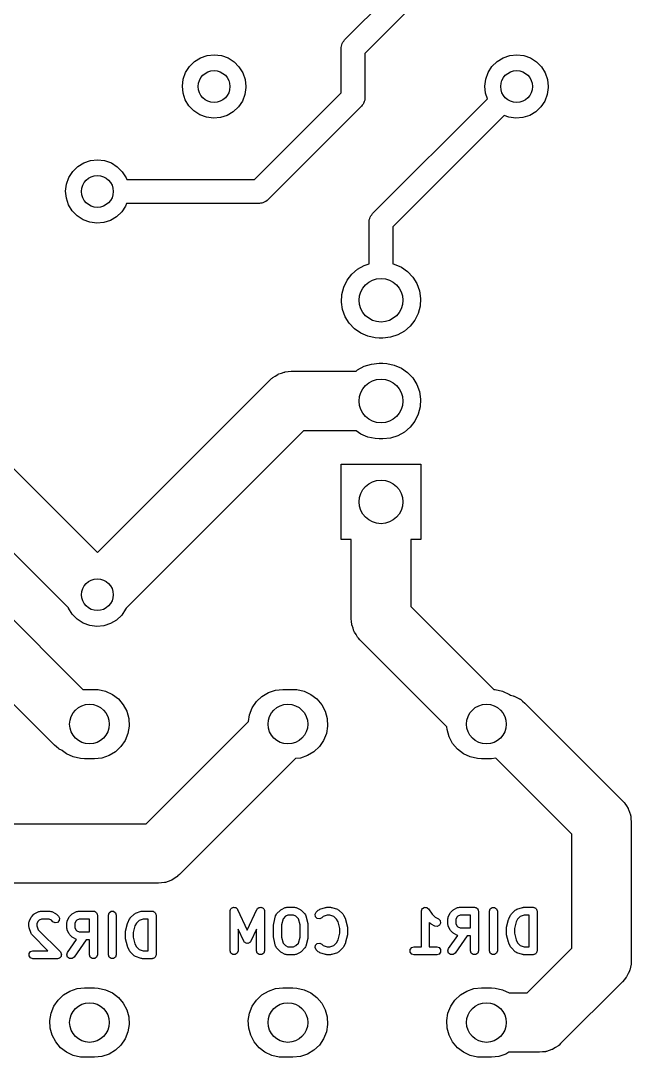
# Model space of a CAD drawing. Extents: x 21 to 79.3, y -79.1 to -20.3.
# Drawn here: x 63.97 to 79.35, y -79.14 to -53.02 of the extents above; entities that cross this region are included whole.
import ezdxf

# ---------------------------------------------------------------- set-up
doc = ezdxf.new("R2010")
doc.units = 0
doc.layers.add('BLACK', color=7, linetype='CONTINUOUS')

msp = doc.modelspace()

# ---------------------------------------------------------------- linework, layer by layer
at = {"layer": 'BLACK', "linetype": 'CONTINUOUS'}
for p, q in [((72.1279, -53.5029), (75.7254, -49.9053)), ((76.151, -50.3283), (72.64, -53.8393)), ((72.0864, -53.5547), (72.109, -53.5303)), ((72.109, -53.5303), (72.1279, -53.5029)), ((72.04, -53.715), (72.041, -53.7049)), ((72.04, -54.8357), (72.04, -53.715)), ((72.0404, -53.7003), (72.0422, -53.6926)), ((72.041, -53.7049), (72.0404, -53.7003)), ((72.0422, -53.6926), (72.0457, -53.6567)), ((72.0457, -53.6567), (72.058, -53.6258)), ((72.058, -53.6258), (72.0657, -53.5935)), ((72.0657, -53.5935), (72.0782, -53.5752)), ((72.0782, -53.5752), (72.0864, -53.5547)), ((68.22, -54.1694), (68.3475, -54.0446)), ((68.3475, -54.0446), (68.4994, -53.9511)), ((68.4994, -53.9511), (68.6682, -53.8937)), ((68.6682, -53.8937), (68.8456, -53.875)), ((68.8456, -53.875), (69.0227, -53.8961)), ((69.0227, -53.8961), (69.1907, -53.956)), ((69.1907, -53.956), (69.3413, -54.0515)), ((69.3413, -54.0515), (69.467, -54.1781)), ((72.64, -53.8393), (72.64, -54.96)), ((75.84, -54.1694), (75.9675, -54.0446)), ((75.9675, -54.0446), (76.1194, -53.9511)), ((76.1194, -53.9511), (76.2882, -53.8937)), ((76.2882, -53.8937), (76.4656, -53.875)), ((76.4656, -53.875), (76.6427, -53.8961)), ((76.6427, -53.8961), (76.8107, -53.956)), ((76.8107, -53.956), (76.9613, -54.0515)), ((76.9613, -54.0515), (77.087, -54.1781)), ((68.0624, -54.4869), (68.1234, -54.3193)), ((68.1234, -54.3193), (68.22, -54.1694)), ((69.467, -54.1781), (69.5615, -54.3293)), ((75.6824, -54.4869), (75.7434, -54.3193)), ((75.7434, -54.3193), (75.84, -54.1694)), ((77.087, -54.1781), (77.1815, -54.3293)), ((68.0401, -54.6638), (68.0624, -54.4869)), ((69.5615, -54.3293), (69.6201, -54.4978)), ((69.6201, -54.4978), (69.64, -54.675)), ((75.6601, -54.6638), (75.6824, -54.4869)), ((77.1815, -54.3293), (77.2401, -54.4978)), ((77.2401, -54.4978), (77.26, -54.675)), ((68.0575, -54.8413), (68.0401, -54.6638)), ((68.1138, -55.0106), (68.0575, -54.8413)), ((69.6397, -54.6973), (69.6149, -54.874)), ((69.64, -54.675), (69.6397, -54.6973)), ((69.8557, -57.02), (72.04, -54.8357)), ((75.6775, -54.8413), (75.6601, -54.6638)), ((75.7254, -54.9853), (75.6775, -54.8413)), ((77.2597, -54.6973), (77.2349, -54.874)), ((77.26, -54.675), (77.2597, -54.6973)), ((68.2062, -55.1631), (68.1138, -55.0106)), ((69.5515, -55.0407), (69.4528, -55.1892)), ((69.6149, -54.874), (69.5515, -55.0407)), ((72.6018, -55.0998), (72.5936, -55.1203)), ((72.6143, -55.0815), (72.6018, -55.0998)), ((72.622, -55.0492), (72.6143, -55.0815)), ((72.6343, -55.0183), (72.622, -55.0492)), ((72.6378, -54.9824), (72.6343, -55.0183)), ((72.6396, -54.9747), (72.6378, -54.9824)), ((72.64, -54.96), (72.639, -54.9701)), ((72.639, -54.9701), (72.6396, -54.9747)), ((72.8329, -57.8779), (75.7254, -54.9853)), ((77.1715, -55.0407), (77.0728, -55.1892)), ((77.2349, -54.874), (77.1715, -55.0407)), ((68.3301, -55.2914), (68.2062, -55.1631)), ((68.4793, -55.3891), (68.3301, -55.2914)), ((69.3237, -55.3122), (69.1705, -55.4035)), ((69.4528, -55.1892), (69.3237, -55.3122)), ((72.5521, -55.1721), (70.1921, -57.5321)), ((72.571, -55.1447), (72.5521, -55.1721)), ((72.5936, -55.1203), (72.571, -55.1447)), ((76.9437, -55.3122), (76.7905, -55.4035)), ((77.0728, -55.1892), (76.9437, -55.3122)), ((68.6465, -55.4512), (68.4793, -55.3891)), ((68.8232, -55.4748), (68.6465, -55.4512)), ((69.0009, -55.4587), (68.8232, -55.4748)), ((69.1705, -55.4035), (69.0009, -55.4587)), ((76.151, -55.4083), (73.345, -58.2143)), ((76.2665, -55.4512), (76.151, -55.4083)), ((76.4432, -55.4748), (76.2665, -55.4512)), ((76.6209, -55.4587), (76.4432, -55.4748)), ((76.7905, -55.4035), (76.6209, -55.4587)), ((65.4075, -56.6896), (65.5594, -56.5961)), ((65.5594, -56.5961), (65.7282, -56.5387)), ((65.7282, -56.5387), (65.9056, -56.52)), ((65.9056, -56.52), (66.0827, -56.5411)), ((66.0827, -56.5411), (66.2507, -56.601)), ((66.2507, -56.601), (66.4013, -56.6965)), ((65.1834, -56.9643), (65.28, -56.8144)), ((65.28, -56.8144), (65.4075, -56.6896)), ((66.4013, -56.6965), (66.527, -56.8231)), ((66.527, -56.8231), (66.6215, -56.9743)), ((65.1001, -57.3088), (65.1224, -57.1319)), ((65.1224, -57.1319), (65.1834, -56.9643)), ((66.6215, -56.9743), (66.6374, -57.02)), ((66.6374, -57.02), (69.8557, -57.02)), ((65.1175, -57.4863), (65.1001, -57.3088)), ((65.1738, -57.6556), (65.1175, -57.4863)), ((65.2662, -57.8081), (65.1738, -57.6556)), ((66.6115, -57.6857), (66.5128, -57.8342)), ((66.6365, -57.62), (66.6115, -57.6857)), ((69.98, -57.62), (66.6365, -57.62)), ((70.0127, -57.6139), (69.98, -57.62)), ((70.046, -57.6127), (70.0127, -57.6139)), ((70.0663, -57.6039), (70.046, -57.6127)), ((70.088, -57.5999), (70.0663, -57.6039)), ((70.1163, -57.5824), (70.088, -57.5999)), ((70.1469, -57.5693), (70.1163, -57.5824)), ((70.1747, -57.5464), (70.1469, -57.5693)), ((70.1815, -57.5422), (70.1747, -57.5464)), ((70.1843, -57.5385), (70.1815, -57.5422)), ((70.1921, -57.5321), (70.1843, -57.5385)), ((65.3901, -57.9364), (65.2662, -57.8081)), ((65.5393, -58.0341), (65.3901, -57.9364)), ((66.3837, -57.9572), (66.2305, -58.0485)), ((66.5128, -57.8342), (66.3837, -57.9572)), ((72.763, -58.0008), (72.7707, -57.9685)), ((72.7707, -57.9685), (72.7832, -57.9502)), ((72.7832, -57.9502), (72.7914, -57.9297)), ((72.7914, -57.9297), (72.814, -57.9053)), ((72.814, -57.9053), (72.8329, -57.8779)), ((65.7065, -58.0962), (65.5393, -58.0341)), ((65.8832, -58.1198), (65.7065, -58.0962)), ((66.0609, -58.1037), (65.8832, -58.1198)), ((66.2305, -58.0485), (66.0609, -58.1037)), ((72.745, -58.09), (72.746, -58.0799)), ((72.745, -59.1461), (72.745, -58.09)), ((72.7454, -58.0753), (72.7472, -58.0676)), ((72.746, -58.0799), (72.7454, -58.0753)), ((72.7472, -58.0676), (72.7507, -58.0317)), ((72.7507, -58.0317), (72.763, -58.0008)), ((73.345, -58.2143), (73.345, -59.1447)), ((72.3077, -59.4031), (72.4539, -59.2779)), ((72.4539, -59.2779), (72.6223, -59.1845)), ((72.6223, -59.1845), (72.745, -59.1461)), ((73.345, -59.1447), (73.3805, -59.1521)), ((73.3805, -59.1521), (73.5572, -59.2285)), ((73.5572, -59.2285), (73.7149, -59.339)), ((72.1897, -59.5553), (72.3077, -59.4031)), ((73.7149, -59.339), (73.8472, -59.4788)), ((73.8472, -59.4788), (73.9486, -59.6425)), ((72.0562, -59.9143), (72.1047, -59.728)), ((72.1047, -59.728), (72.1897, -59.5553)), ((73.9486, -59.6425), (74.0151, -59.8231)), ((72.0461, -60.1065), (72.0562, -59.9143)), ((74.0151, -59.8231), (74.0439, -60.0135)), ((74.0439, -60.0135), (74.0338, -60.2057)), ((72.0749, -60.2969), (72.0461, -60.1065)), ((72.1414, -60.4775), (72.0749, -60.2969)), ((74.0338, -60.2057), (73.9853, -60.392)), ((72.2428, -60.6412), (72.1414, -60.4775)), ((73.9003, -60.5647), (73.7823, -60.7169)), ((73.9853, -60.392), (73.9003, -60.5647)), ((72.3751, -60.781), (72.2428, -60.6412)), ((72.5328, -60.8915), (72.3751, -60.781)), ((73.6361, -60.8421), (73.4677, -60.9355)), ((73.7823, -60.7169), (73.6361, -60.8421)), ((72.7095, -60.9679), (72.5328, -60.8915)), ((72.8979, -61.0073), (72.7095, -60.9679)), ((72.9975, -61.0125), (72.8979, -61.0073)), ((73.0925, -61.0125), (72.9975, -61.0125)), ((73.284, -60.993), (73.0925, -61.0125)), ((73.4677, -60.9355), (73.284, -60.993)), ((70.4678, -61.9181), (70.538, -61.8953)), ((70.538, -61.8953), (70.6075, -61.8701)), ((70.6075, -61.8701), (70.6205, -61.8686)), ((70.6205, -61.8686), (70.633, -61.8645)), ((70.633, -61.8645), (70.7066, -61.8586)), ((70.7066, -61.8586), (70.78, -61.85)), ((70.78, -61.85), (72.4164, -61.85)), ((72.4164, -61.85), (72.4539, -61.8179)), ((72.4539, -61.8179), (72.6223, -61.7245)), ((72.6223, -61.7245), (72.806, -61.667)), ((72.806, -61.667), (72.9975, -61.6475)), ((72.9975, -61.6475), (73.0925, -61.6475)), ((73.0925, -61.6475), (73.1921, -61.6527)), ((73.1921, -61.6527), (73.3805, -61.6921)), ((73.3805, -61.6921), (73.5572, -61.7685)), ((73.5572, -61.7685), (73.7149, -61.879)), ((73.7149, -61.879), (73.8472, -62.0188)), ((61.4503, -61.9697), (65.9, -66.4193)), ((65.9, -66.4193), (70.2497, -62.0697)), ((70.2497, -62.0697), (70.2899, -62.0341)), ((70.2899, -62.0341), (70.2989, -62.0246)), ((70.2989, -62.0246), (70.3057, -62.0201)), ((70.3057, -62.0201), (70.3193, -62.0082)), ((70.3193, -62.0082), (70.3824, -61.9699)), ((70.3824, -61.9699), (70.4442, -61.9294)), ((70.4442, -61.9294), (70.4565, -61.9249)), ((70.4565, -61.9249), (70.4678, -61.9181)), ((73.8472, -62.0188), (73.9486, -62.1825)), ((73.9486, -62.1825), (74.0151, -62.3631)), ((74.0151, -62.3631), (74.0439, -62.5535)), ((74.0439, -62.5535), (74.0338, -62.7457)), ((73.9853, -62.932), (73.9003, -63.1047)), ((74.0338, -62.7457), (73.9853, -62.932)), ((73.9003, -63.1047), (73.7823, -63.2569)), ((65.1732, -67.8139), (60.6093, -63.25)), ((71.0907, -63.35), (66.6217, -67.819)), ((72.4165, -63.35), (71.0907, -63.35)), ((72.5328, -63.4315), (72.4165, -63.35)), ((72.7095, -63.5079), (72.5328, -63.4315)), ((73.6361, -63.3821), (73.4677, -63.4755)), ((73.7823, -63.2569), (73.6361, -63.3821)), ((72.8979, -63.5473), (72.7095, -63.5079)), ((72.9975, -63.5525), (72.8979, -63.5473)), ((73.0925, -63.5525), (72.9975, -63.5525)), ((73.284, -63.533), (73.0925, -63.5525)), ((73.4677, -63.4755), (73.284, -63.533)), ((72.045, -66.0925), (72.045, -64.1875)), ((72.045, -64.1875), (74.045, -64.1875)), ((74.045, -64.1875), (74.045, -66.0925)), ((60.645, -64.9793), (65.535, -69.8693)), ((64.8147, -71.2703), (59.5368, -65.9925)), ((72.295, -66.0925), (72.045, -66.0925)), ((72.295, -68.085), (72.295, -66.0925)), ((74.045, -66.0925), (73.795, -66.0925)), ((73.795, -66.0925), (73.795, -67.7743)), ((65.1738, -67.8156), (65.1732, -67.8139)), ((65.2662, -67.9681), (65.1738, -67.8156)), ((66.6115, -67.8457), (66.5128, -67.9942)), ((66.6217, -67.819), (66.6115, -67.8457)), ((73.795, -67.7743), (75.8893, -69.8686)), ((65.3901, -68.0964), (65.2662, -67.9681)), ((65.5393, -68.1941), (65.3901, -68.0964)), ((66.3837, -68.1172), (66.2305, -68.2085)), ((66.5128, -67.9942), (66.3837, -68.1172)), ((72.3036, -68.1584), (72.295, -68.085)), ((72.3095, -68.232), (72.3036, -68.1584)), ((65.7065, -68.2562), (65.5393, -68.1941)), ((65.8832, -68.2798), (65.7065, -68.2562)), ((66.0609, -68.2637), (65.8832, -68.2798)), ((66.2305, -68.2085), (66.0609, -68.2637)), ((72.3136, -68.2445), (72.3095, -68.232)), ((72.3151, -68.2575), (72.3136, -68.2445)), ((72.3403, -68.327), (72.3151, -68.2575)), ((72.3631, -68.3972), (72.3403, -68.327)), ((72.3699, -68.4085), (72.3631, -68.3972)), ((72.3744, -68.4208), (72.3699, -68.4085)), ((72.4149, -68.4826), (72.3744, -68.4208)), ((72.4532, -68.5457), (72.4149, -68.4826)), ((72.4651, -68.5593), (72.4532, -68.5457)), ((72.4696, -68.5661), (72.4651, -68.5593)), ((72.4791, -68.5751), (72.4696, -68.5661)), ((72.5147, -68.6153), (72.4791, -68.5751)), ((74.7075, -70.8082), (72.5147, -68.6153)), ((65.535, -69.8693), (65.575, -69.865)), ((65.575, -69.865), (65.825, -69.865)), ((65.825, -69.865), (65.9225, -69.8705)), ((65.9225, -69.8705), (66.107, -69.9117)), ((66.107, -69.9117), (66.2783, -69.9916)), ((66.2783, -69.9916), (66.4284, -70.1063)), ((70.046, -70.043), (70.208, -69.9457)), ((70.208, -69.9457), (70.3871, -69.8854)), ((70.3871, -69.8854), (70.575, -69.865)), ((70.575, -69.865), (70.825, -69.865)), ((70.825, -69.865), (70.9225, -69.8705)), ((70.9225, -69.8705), (71.107, -69.9117)), ((71.107, -69.9117), (71.2783, -69.9916)), ((71.2783, -69.9916), (71.4284, -70.1063)), ((75.8893, -69.8686), (75.9225, -69.8705)), ((75.9225, -69.8705), (76.107, -69.9117)), ((76.107, -69.9117), (76.2783, -69.9916)), ((76.2783, -69.9916), (76.3076, -70.014)), ((66.4284, -70.1063), (66.5504, -70.2507)), ((66.5504, -70.2507), (66.6386, -70.4179)), ((69.8024, -70.3292), (69.9087, -70.1729)), ((69.9087, -70.1729), (70.046, -70.043)), ((71.4284, -70.1063), (71.5504, -70.2507)), ((71.5504, -70.2507), (71.6386, -70.4179)), ((76.3076, -70.014), (76.3767, -70.0283)), ((76.3767, -70.0283), (76.3887, -70.0339)), ((76.3887, -70.0339), (76.4014, -70.037)), ((76.4014, -70.037), (76.4672, -70.0706)), ((76.4672, -70.0706), (76.5341, -70.1019)), ((76.5341, -70.1019), (76.5444, -70.1101)), ((76.5444, -70.1101), (76.5561, -70.116)), ((76.5561, -70.116), (76.6124, -70.1639)), ((76.6124, -70.1639), (76.6703, -70.2097)), ((76.6703, -70.2097), (79.1303, -72.6697)), ((66.6386, -70.4179), (66.6887, -70.6001)), ((69.704, -70.6754), (69.7322, -70.5047)), ((69.7322, -70.5047), (69.8024, -70.3292)), ((71.6386, -70.4179), (71.6887, -70.6001)), ((66.6887, -70.6001), (66.6986, -70.7888)), ((67.1293, -73.25), (69.704, -70.6754)), ((71.6887, -70.6001), (71.6986, -70.7888)), ((66.6678, -70.9753), (66.5976, -71.1508)), ((66.6986, -70.7888), (66.6678, -70.9753)), ((71.6678, -70.9753), (71.5976, -71.1508)), ((71.6986, -70.7888), (71.6678, -70.9753)), ((74.7113, -70.8799), (74.7075, -70.8082)), ((74.7614, -71.0621), (74.7113, -70.8799)), ((64.8726, -71.3161), (64.8147, -71.2703)), ((66.5976, -71.1508), (66.4913, -71.3071)), ((71.5976, -71.1508), (71.4913, -71.3071)), ((74.8496, -71.2293), (74.7614, -71.0621)), ((74.9716, -71.3736), (74.8496, -71.2293)), ((64.9289, -71.364), (64.8726, -71.3161)), ((64.9406, -71.3699), (64.9289, -71.364)), ((64.9509, -71.3781), (64.9406, -71.3699)), ((65.0178, -71.4094), (64.9509, -71.3781)), ((65.0193, -71.4102), (65.0178, -71.4094)), ((65.1217, -71.4884), (65.0193, -71.4102)), ((65.293, -71.5683), (65.1217, -71.4884)), ((66.192, -71.5343), (66.0129, -71.5946)), ((66.354, -71.437), (66.192, -71.5343)), ((66.4913, -71.3071), (66.354, -71.437)), ((71.192, -71.5343), (71.0129, -71.5946)), ((71.354, -71.437), (71.192, -71.5343)), ((71.4913, -71.3071), (71.354, -71.437)), ((75.1217, -71.4884), (74.9716, -71.3736)), ((75.293, -71.5683), (75.1217, -71.4884)), ((65.4775, -71.6095), (65.293, -71.5683)), ((65.575, -71.615), (65.4775, -71.6095)), ((65.825, -71.615), (65.575, -71.615)), ((66.0129, -71.5946), (65.825, -71.615)), ((70.8931, -71.6076), (67.9703, -74.5303)), ((71.0129, -71.5946), (70.8931, -71.6076)), ((75.4775, -71.6095), (75.293, -71.5683)), ((75.575, -71.615), (75.4775, -71.6095)), ((75.825, -71.615), (75.575, -71.615)), ((75.9417, -71.6023), (75.825, -71.615)), ((77.85, -73.5107), (75.9417, -71.6023)), ((79.1303, -72.6697), (79.1659, -72.7099)), ((79.1659, -72.7099), (79.1754, -72.7189)), ((79.1754, -72.7189), (79.1799, -72.7257)), ((79.1799, -72.7257), (79.1918, -72.7393)), ((79.1918, -72.7393), (79.2301, -72.8024)), ((79.2301, -72.8024), (79.2706, -72.8642)), ((79.2706, -72.8642), (79.2751, -72.8765)), ((79.2751, -72.8765), (79.2819, -72.8878)), ((79.2819, -72.8878), (79.3047, -72.958)), ((79.3047, -72.958), (79.3299, -73.0275)), ((79.3299, -73.0275), (79.3314, -73.0405)), ((79.3314, -73.0405), (79.3355, -73.053)), ((79.3355, -73.053), (79.3414, -73.1266)), ((79.3414, -73.1266), (79.35, -73.2)), ((63.05, -73.25), (67.1293, -73.25)), ((79.35, -73.2), (79.35, -76.7)), ((77.85, -76.3893), (77.85, -73.5107)), ((67.7522, -74.6819), (67.682, -74.7047)), ((67.7635, -74.6751), (67.7522, -74.6819)), ((67.7758, -74.6706), (67.7635, -74.6751)), ((67.8376, -74.6301), (67.7758, -74.6706)), ((67.9007, -74.5918), (67.8376, -74.6301)), ((67.9143, -74.5799), (67.9007, -74.5918)), ((67.9211, -74.5754), (67.9143, -74.5799)), ((67.9301, -74.5659), (67.9211, -74.5754)), ((67.9703, -74.5303), (67.9301, -74.5659)), ((67.44, -74.75), (63.05, -74.75)), ((67.5134, -74.7414), (67.44, -74.75)), ((67.587, -74.7355), (67.5134, -74.7414)), ((67.5995, -74.7314), (67.587, -74.7355)), ((67.6125, -74.7299), (67.5995, -74.7314)), ((67.682, -74.7047), (67.6125, -74.7299)), ((64.3267, -75.5106), (64.4219, -75.4629)), ((64.4219, -75.4629), (64.4447, -75.4595)), ((64.4447, -75.4595), (64.4667, -75.4524)), ((64.4667, -75.4524), (64.7048, -75.4524)), ((64.7048, -75.4524), (64.7267, -75.4595)), ((64.7267, -75.4595), (64.7495, -75.4629)), ((64.7495, -75.4629), (64.8447, -75.5106)), ((65.2791, -75.5106), (65.3743, -75.4629)), ((65.3743, -75.4629), (65.3971, -75.4595)), ((65.3971, -75.4595), (65.419, -75.4524)), ((65.419, -75.4524), (65.8, -75.4524)), ((65.8, -75.4524), (65.8151, -75.4573)), ((65.8151, -75.4573), (65.8309, -75.4573)), ((65.8309, -75.4573), (65.8437, -75.4666)), ((65.8437, -75.4666), (65.8588, -75.4715)), ((65.8588, -75.4715), (65.8681, -75.4843)), ((66.1953, -75.4936), (66.2453, -75.4573)), ((66.2453, -75.4573), (66.3071, -75.4573)), ((66.3071, -75.4573), (66.3571, -75.4936)), ((66.8636, -75.5051), (67.0065, -75.4575)), ((67.0065, -75.4575), (67.0227, -75.4574)), ((67.0227, -75.4574), (67.0381, -75.4524)), ((67.0381, -75.4524), (67.2762, -75.4524)), ((67.2762, -75.4524), (67.2913, -75.4573)), ((67.2913, -75.4573), (67.3071, -75.4573)), ((67.3071, -75.4573), (67.3199, -75.4666)), ((67.3199, -75.4666), (67.335, -75.4715)), ((67.335, -75.4715), (67.3443, -75.4843)), ((69.2429, -75.4524), (69.2459, -75.4431)), ((69.2429, -76.4524), (69.2429, -75.4524)), ((69.2447, -75.4333), (69.2552, -75.4143)), ((69.2459, -75.4431), (69.2447, -75.4333)), ((69.2552, -75.4143), (69.262, -75.3936)), ((69.262, -75.3936), (69.2699, -75.3878)), ((69.2699, -75.3878), (69.2746, -75.3793)), ((69.2746, -75.3793), (69.2943, -75.3701)), ((69.2943, -75.3701), (69.312, -75.3573)), ((69.312, -75.3573), (69.3218, -75.3573)), ((69.3218, -75.3573), (69.3306, -75.3531)), ((69.3306, -75.3531), (69.352, -75.3573)), ((69.352, -75.3573), (69.3738, -75.3573)), ((69.3738, -75.3573), (69.3817, -75.363)), ((69.3817, -75.363), (69.3913, -75.3649)), ((69.3913, -75.3649), (69.4062, -75.3808)), ((69.4062, -75.3808), (69.4238, -75.3936)), ((69.4238, -75.3936), (69.4268, -75.4029)), ((69.4268, -75.4029), (69.4335, -75.4101)), ((69.4335, -75.4101), (69.6762, -75.9302)), ((69.6762, -75.9302), (69.9189, -75.4101)), ((69.9189, -75.4101), (69.9256, -75.4029)), ((69.9256, -75.4029), (69.9286, -75.3936)), ((69.9286, -75.3936), (69.9462, -75.3808)), ((69.9462, -75.3808), (69.9611, -75.3649)), ((69.9611, -75.3649), (69.9707, -75.363)), ((69.9707, -75.363), (69.9786, -75.3573)), ((69.9786, -75.3573), (70.0004, -75.3573)), ((70.0004, -75.3573), (70.0217, -75.3531)), ((70.0217, -75.3531), (70.0306, -75.3573)), ((70.0306, -75.3573), (70.0404, -75.3573)), ((70.0404, -75.3573), (70.058, -75.3701)), ((70.058, -75.3701), (70.0777, -75.3793)), ((70.0777, -75.3793), (70.0825, -75.3878)), ((70.0825, -75.3878), (70.0904, -75.3936)), ((70.0904, -75.3936), (70.0971, -75.4143)), ((70.0971, -75.4143), (70.1077, -75.4333)), ((70.1077, -75.4333), (70.1065, -75.4431)), ((70.1065, -75.4431), (70.1095, -75.4524)), ((70.1095, -75.4524), (70.1095, -76.4524)), ((70.415, -75.5245), (70.5102, -75.4293)), ((70.5102, -75.4293), (70.5247, -75.4219)), ((70.5247, -75.4219), (70.5362, -75.4106)), ((70.5362, -75.4106), (70.6315, -75.3629)), ((70.6315, -75.3629), (70.6543, -75.3595)), ((70.6543, -75.3595), (70.6762, -75.3524)), ((70.6762, -75.3524), (70.8667, -75.3524)), ((70.8667, -75.3524), (70.8886, -75.3595)), ((70.8886, -75.3595), (70.9114, -75.3629)), ((70.9114, -75.3629), (71.0066, -75.4106)), ((71.0066, -75.4106), (71.0182, -75.4219)), ((71.0182, -75.4219), (71.0326, -75.4293)), ((71.0326, -75.4293), (71.1279, -75.5245)), ((71.3869, -75.532), (71.415, -75.4769)), ((71.415, -75.4769), (71.4626, -75.4293)), ((71.4626, -75.4293), (71.4832, -75.4188)), ((71.4832, -75.4188), (71.5017, -75.4051)), ((71.5017, -75.4051), (71.6446, -75.3575)), ((71.6446, -75.3575), (71.6608, -75.3574)), ((71.6608, -75.3574), (71.6762, -75.3524)), ((71.6762, -75.3524), (71.7714, -75.3524)), ((71.7714, -75.3524), (71.7868, -75.3574)), ((71.7868, -75.3574), (71.8031, -75.3575)), ((71.8031, -75.3575), (71.9459, -75.4051)), ((71.9459, -75.4051), (71.9645, -75.4188)), ((71.9645, -75.4188), (71.985, -75.4293)), ((71.985, -75.4293), (72.0802, -75.5245)), ((74.0619, -75.4524), (74.0626, -75.4504)), ((74.0619, -76.3524), (74.0619, -75.4524)), ((74.062, -75.4483), (74.072, -75.4212)), ((74.0626, -75.4504), (74.062, -75.4483)), ((74.072, -75.4212), (74.081, -75.3936)), ((74.081, -75.3936), (74.0827, -75.3924)), ((74.0827, -75.3924), (74.0834, -75.3904)), ((74.0834, -75.3904), (74.1075, -75.3743)), ((74.1075, -75.3743), (74.131, -75.3573)), ((74.131, -75.3573), (74.1331, -75.3573)), ((74.1331, -75.3573), (74.1349, -75.3561)), ((74.1349, -75.3561), (74.1638, -75.3573)), ((74.1638, -75.3573), (74.1928, -75.3573)), ((74.1928, -75.3573), (74.1945, -75.3585)), ((74.1945, -75.3585), (74.1966, -75.3586)), ((74.1966, -75.3586), (74.2193, -75.3766)), ((74.2193, -75.3766), (74.2428, -75.3936)), ((74.2428, -75.3936), (74.2435, -75.3956)), ((74.2435, -75.3956), (74.2451, -75.3969)), ((74.2451, -75.3969), (74.3349, -75.5315)), ((74.7981, -75.4914), (74.8055, -75.4769)), ((74.8055, -75.4769), (74.8531, -75.4293)), ((74.8531, -75.4293), (74.8675, -75.4219)), ((74.8675, -75.4219), (74.8791, -75.4106)), ((74.8791, -75.4106), (74.9743, -75.3629)), ((74.9743, -75.3629), (74.9971, -75.3595)), ((74.9971, -75.3595), (75.019, -75.3524)), ((75.019, -75.3524), (75.4, -75.3524)), ((75.4, -75.3524), (75.4151, -75.3573)), ((75.4151, -75.3573), (75.4309, -75.3573)), ((75.4309, -75.3573), (75.4437, -75.3666)), ((75.4437, -75.3666), (75.4588, -75.3715)), ((75.4588, -75.3715), (75.4681, -75.3843)), ((75.4681, -75.3843), (75.4809, -75.3936)), ((75.4809, -75.3936), (75.4858, -75.4087)), ((75.4858, -75.4087), (75.4951, -75.4215)), ((75.4951, -75.4215), (75.4951, -75.4373)), ((75.4951, -75.4373), (75.5, -75.4524)), ((75.5, -75.4524), (75.5, -76.4524)), ((75.7762, -75.4524), (75.7953, -75.3936)), ((75.7762, -76.4524), (75.7762, -75.4524)), ((75.7953, -75.3936), (75.8453, -75.3573)), ((75.8453, -75.3573), (75.9071, -75.3573)), ((75.9071, -75.3573), (75.9571, -75.3936)), ((75.9571, -75.3936), (75.9762, -75.4524)), ((75.9762, -75.4524), (75.9762, -76.4524)), ((76.3293, -75.5245), (76.4245, -75.4293)), ((76.4245, -75.4293), (76.4451, -75.4188)), ((76.4451, -75.4188), (76.4636, -75.4051)), ((76.4636, -75.4051), (76.6065, -75.3575)), ((76.6065, -75.3575), (76.6227, -75.3574)), ((76.6227, -75.3574), (76.6381, -75.3524)), ((76.6381, -75.3524), (76.8762, -75.3524)), ((76.8762, -75.3524), (76.8913, -75.3573)), ((76.8913, -75.3573), (76.9071, -75.3573)), ((76.9071, -75.3573), (76.9199, -75.3666)), ((76.9199, -75.3666), (76.935, -75.3715)), ((76.935, -75.3715), (76.9443, -75.3843)), ((76.9443, -75.3843), (76.9571, -75.3936)), ((76.9571, -75.3936), (76.962, -75.4087)), ((76.962, -75.4087), (76.9713, -75.4215)), ((76.9713, -75.4215), (76.9713, -75.4373)), ((76.9713, -75.4373), (76.9762, -75.4524)), ((76.9762, -75.4524), (76.9762, -76.4524)), ((64.1762, -75.7429), (64.1833, -75.7209)), ((64.1833, -75.7209), (64.1867, -75.6981)), ((64.1867, -75.6981), (64.2344, -75.6029)), ((64.2344, -75.6029), (64.2457, -75.5914)), ((64.2457, -75.5914), (64.2531, -75.5769)), ((64.2531, -75.5769), (64.3007, -75.5293)), ((64.3007, -75.5293), (64.3152, -75.5219)), ((64.3152, -75.5219), (64.3267, -75.5106)), ((64.406, -75.7069), (64.3762, -75.7665)), ((64.4307, -75.6822), (64.406, -75.7069)), ((64.4903, -75.6524), (64.4307, -75.6822)), ((64.6812, -75.6524), (64.4903, -75.6524)), ((64.7408, -75.6822), (64.6812, -75.6524)), ((64.7769, -75.7183), (64.7408, -75.6822)), ((64.832, -75.7464), (64.7769, -75.7183)), ((64.893, -75.7367), (64.832, -75.7464)), ((64.8447, -75.5106), (64.8563, -75.5219)), ((64.8563, -75.5219), (64.8707, -75.5293)), ((64.8707, -75.5293), (64.9183, -75.5769)), ((64.9367, -75.693), (64.893, -75.7367)), ((64.9183, -75.5769), (64.9464, -75.632)), ((64.9464, -75.632), (64.9367, -75.693)), ((65.1286, -75.7429), (65.1357, -75.7209)), ((65.1357, -75.7209), (65.1391, -75.6981)), ((65.1391, -75.6981), (65.1867, -75.6029)), ((65.1867, -75.6029), (65.1981, -75.5914)), ((65.1981, -75.5914), (65.2055, -75.5769)), ((65.2055, -75.5769), (65.2531, -75.5293)), ((65.2531, -75.5293), (65.2675, -75.5219)), ((65.2675, -75.5219), (65.2791, -75.5106)), ((65.3584, -75.7069), (65.3286, -75.7665)), ((65.383, -75.6822), (65.3584, -75.7069)), ((65.4427, -75.6524), (65.383, -75.6822)), ((65.7, -75.6524), (65.4427, -75.6524)), ((65.7, -75.9762), (65.7, -75.6524)), ((65.8681, -75.4843), (65.8809, -75.4936)), ((65.8809, -75.4936), (65.8858, -75.5087)), ((65.8858, -75.5087), (65.8951, -75.5215)), ((65.8951, -75.5215), (65.8951, -75.5373)), ((65.8951, -75.5373), (65.9, -75.5524)), ((65.9, -75.5524), (65.9, -76.5524)), ((66.1762, -75.5524), (66.1953, -75.4936)), ((66.1762, -76.5524), (66.1762, -75.5524)), ((66.3571, -75.4936), (66.3762, -75.5524)), ((66.3762, -75.5524), (66.3762, -76.5524)), ((66.6629, -75.7458), (66.7106, -75.6505)), ((66.7106, -75.6505), (66.7219, -75.639)), ((66.7219, -75.639), (66.7293, -75.6245)), ((66.7293, -75.6245), (66.8245, -75.5293)), ((66.8245, -75.5293), (66.8451, -75.5188)), ((66.8451, -75.5188), (66.8636, -75.5051)), ((66.9493, -75.6874), (66.8822, -75.7545)), ((67.0543, -75.6524), (66.9493, -75.6874)), ((67.1762, -75.6524), (67.0543, -75.6524)), ((67.1762, -76.4524), (67.1762, -75.6524)), ((67.3443, -75.4843), (67.3571, -75.4936)), ((67.3571, -75.4936), (67.362, -75.5087)), ((67.362, -75.5087), (67.3713, -75.5215)), ((67.3713, -75.5215), (67.3713, -75.5373)), ((67.3713, -75.5373), (67.3762, -75.5524)), ((67.3762, -75.5524), (67.3762, -76.5524)), ((70.3411, -75.7615), (70.3887, -75.571)), ((70.3887, -75.571), (70.4029, -75.5483)), ((70.4029, -75.5483), (70.415, -75.5245)), ((70.576, -75.6464), (70.5381, -75.798)), ((70.6402, -75.5822), (70.576, -75.6464)), ((70.6998, -75.5524), (70.6402, -75.5822)), ((70.8431, -75.5524), (70.6998, -75.5524)), ((70.9027, -75.5822), (70.8431, -75.5524)), ((70.9668, -75.6464), (70.9027, -75.5822)), ((71.0048, -75.798), (70.9668, -75.6464)), ((71.1279, -75.5245), (71.14, -75.5483)), ((71.14, -75.5483), (71.1542, -75.571)), ((71.1542, -75.571), (71.2018, -75.7615)), ((71.3966, -75.593), (71.3869, -75.532)), ((71.4403, -75.6367), (71.3966, -75.593)), ((71.5014, -75.6464), (71.4403, -75.6367)), ((71.5564, -75.6183), (71.5014, -75.6464)), ((71.5874, -75.5874), (71.5564, -75.6183)), ((71.6924, -75.5524), (71.5874, -75.5874)), ((71.7552, -75.5524), (71.6924, -75.5524)), ((71.8603, -75.5874), (71.7552, -75.5524)), ((71.9273, -75.6545), (71.8603, -75.5874)), ((71.9628, -75.7254), (71.9273, -75.6545)), ((72.0048, -75.8933), (71.9628, -75.7254)), ((72.0802, -75.5245), (72.0876, -75.539)), ((72.0876, -75.539), (72.099, -75.5505)), ((72.099, -75.5505), (72.1466, -75.6458)), ((72.1466, -75.6458), (72.1482, -75.6568)), ((72.1482, -75.6568), (72.1542, -75.6662)), ((72.1542, -75.6662), (72.2018, -75.8567)), ((74.3349, -75.5315), (74.4116, -75.6083)), ((74.4116, -75.6083), (74.4923, -75.6487)), ((74.4923, -75.6487), (74.5364, -75.692)), ((74.5364, -75.692), (74.5465, -75.753)), ((74.7286, -75.6429), (74.7357, -75.6209)), ((74.7286, -75.7857), (74.7286, -75.6429)), ((74.7357, -75.6209), (74.7391, -75.5981)), ((74.7391, -75.5981), (74.7867, -75.5029)), ((74.7867, -75.5029), (74.7981, -75.4914)), ((74.9584, -75.6069), (74.9286, -75.6665)), ((74.9286, -75.6665), (74.9286, -75.7621)), ((74.983, -75.5822), (74.9584, -75.6069)), ((75.0427, -75.5524), (74.983, -75.5822)), ((75.3, -75.5524), (75.0427, -75.5524)), ((75.3, -75.8762), (75.3, -75.5524)), ((76.2077, -75.8567), (76.2554, -75.6662)), ((76.2554, -75.6662), (76.2613, -75.6568)), ((76.2613, -75.6568), (76.2629, -75.6458)), ((76.2629, -75.6458), (76.3106, -75.5505)), ((76.3106, -75.5505), (76.3219, -75.539)), ((76.3219, -75.539), (76.3293, -75.5245)), ((76.4467, -75.7254), (76.4048, -75.8933)), ((76.4822, -75.6545), (76.4467, -75.7254)), ((76.5493, -75.5874), (76.4822, -75.6545)), ((76.6543, -75.5524), (76.5493, -75.5874)), ((76.7762, -75.5524), (76.6543, -75.5524)), ((76.7762, -76.3524), (76.7762, -75.5524)), ((64.1762, -75.8381), (64.1762, -75.7429)), ((64.1812, -75.8535), (64.1762, -75.8381)), ((64.1813, -75.8697), (64.1812, -75.8535)), ((64.2289, -76.0126), (64.1813, -75.8697)), ((64.3762, -75.7665), (64.3762, -75.8219)), ((64.3762, -75.8219), (64.4112, -75.9269)), ((64.4112, -75.9269), (64.9659, -76.4817)), ((65.1286, -75.8857), (65.1286, -75.7429)), ((65.1357, -75.9076), (65.1286, -75.8857)), ((65.1391, -75.9304), (65.1357, -75.9076)), ((65.1867, -76.0257), (65.1391, -75.9304)), ((65.3286, -75.7665), (65.3286, -75.8621)), ((65.3286, -75.8621), (65.3584, -75.9217)), ((65.3584, -75.9217), (65.383, -75.9464)), ((65.383, -75.9464), (65.4427, -75.9762)), ((65.4427, -75.9762), (65.7, -75.9762)), ((66.6048, -75.981), (66.6086, -75.9691)), ((66.6048, -76.1238), (66.6048, -75.981)), ((66.6077, -75.9567), (66.6554, -75.7662)), ((66.6086, -75.9691), (66.6077, -75.9567)), ((66.6554, -75.7662), (66.6613, -75.7568)), ((66.6613, -75.7568), (66.6629, -75.7458)), ((66.8467, -75.8254), (66.8048, -75.9933)), ((66.8048, -75.9933), (66.8048, -76.1115)), ((66.8822, -75.7545), (66.8467, -75.8254)), ((69.5856, -76.209), (69.4429, -75.9031)), ((69.4429, -75.9031), (69.4429, -76.4524)), ((69.9095, -75.9031), (69.7668, -76.209)), ((69.9095, -76.4524), (69.9095, -75.9031)), ((70.3381, -75.7857), (70.3419, -75.7739)), ((70.3381, -76.119), (70.3381, -75.7857)), ((70.3419, -75.7739), (70.3411, -75.7615)), ((70.5381, -75.798), (70.5381, -76.1067)), ((71.0048, -76.1067), (71.0048, -75.798)), ((71.2018, -75.7615), (71.2009, -75.7739)), ((71.2009, -75.7739), (71.2048, -75.7857)), ((71.2048, -75.7857), (71.2048, -76.119)), ((72.0048, -76.0115), (72.0048, -75.8933)), ((72.2018, -75.8567), (72.2009, -75.8691)), ((72.2009, -75.8691), (72.2048, -75.881)), ((72.2048, -75.881), (72.2048, -76.0238)), ((74.2817, -75.7612), (74.2619, -75.7414)), ((74.2619, -75.7414), (74.2619, -76.3524)), ((74.2961, -75.7685), (74.2817, -75.7612)), ((74.3077, -75.7799), (74.2961, -75.7685)), ((74.4029, -75.8275), (74.3077, -75.7799)), ((74.464, -75.8367), (74.4029, -75.8275)), ((74.5189, -75.8083), (74.464, -75.8367)), ((74.5465, -75.753), (74.5189, -75.8083)), ((74.7357, -75.8076), (74.7286, -75.7857)), ((74.7391, -75.8304), (74.7357, -75.8076)), ((74.7867, -75.9257), (74.7391, -75.8304)), ((74.7981, -75.9372), (74.7867, -75.9257)), ((74.8055, -75.9517), (74.7981, -75.9372)), ((74.8531, -75.9993), (74.8055, -75.9517)), ((74.8675, -76.0066), (74.8531, -75.9993)), ((74.9286, -75.7621), (74.9584, -75.8217)), ((74.9584, -75.8217), (74.983, -75.8464)), ((74.983, -75.8464), (75.0427, -75.8762)), ((75.0427, -75.8762), (75.3, -75.8762)), ((76.2048, -75.881), (76.2086, -75.8691)), ((76.2048, -76.0238), (76.2048, -75.881)), ((76.2086, -75.8691), (76.2077, -75.8567)), ((76.4048, -75.8933), (76.4048, -76.0115)), ((64.2426, -76.0311), (64.2289, -76.0126)), ((64.2531, -76.0517), (64.2426, -76.0311)), ((64.6538, -76.4524), (64.2531, -76.0517)), ((65.1466, -76.495), (65.377, -76.166)), ((65.1981, -76.0372), (65.1867, -76.0257)), ((65.2055, -76.0517), (65.1981, -76.0372)), ((65.2531, -76.0993), (65.2055, -76.0517)), ((65.2675, -76.1066), (65.2531, -76.0993)), ((65.2791, -76.118), (65.2675, -76.1066)), ((65.3743, -76.1656), (65.2791, -76.118)), ((65.614, -76.1762), (65.3105, -76.6097)), ((65.377, -76.166), (65.3743, -76.1656)), ((65.7, -76.1762), (65.614, -76.1762)), ((65.7, -76.5524), (65.7, -76.1762)), ((66.6086, -76.1356), (66.6048, -76.1238)), ((66.6077, -76.1481), (66.6086, -76.1356)), ((66.6554, -76.3385), (66.6077, -76.1481)), ((66.8048, -76.1115), (66.8467, -76.2794)), ((69.5987, -76.223), (69.5856, -76.209)), ((69.608, -76.2398), (69.5987, -76.223)), ((69.6192, -76.245), (69.608, -76.2398)), ((69.6277, -76.2541), (69.6192, -76.245)), ((69.6466, -76.2578), (69.6277, -76.2541)), ((69.664, -76.2659), (69.6466, -76.2578)), ((69.7058, -76.2578), (69.6884, -76.2659)), ((69.7246, -76.2541), (69.7058, -76.2578)), ((69.7331, -76.245), (69.7246, -76.2541)), ((69.7444, -76.2398), (69.7331, -76.245)), ((69.7537, -76.223), (69.7444, -76.2398)), ((69.7668, -76.209), (69.7537, -76.223)), ((70.3419, -76.1309), (70.3381, -76.119)), ((70.3411, -76.1433), (70.3419, -76.1309)), ((70.3887, -76.3338), (70.3411, -76.1433)), ((70.5381, -76.1067), (70.576, -76.2584)), ((70.576, -76.2584), (70.6402, -76.3226)), ((70.9027, -76.3226), (70.9668, -76.2584)), ((70.9668, -76.2584), (71.0048, -76.1067)), ((71.2018, -76.1433), (71.1542, -76.3338)), ((71.2048, -76.119), (71.2009, -76.1309)), ((71.2009, -76.1309), (71.2018, -76.1433)), ((71.4403, -76.268), (71.5014, -76.2584)), ((71.5014, -76.2584), (71.5564, -76.2864)), ((71.8603, -76.3174), (71.9273, -76.2503)), ((71.9273, -76.2503), (71.9628, -76.1794)), ((71.9628, -76.1794), (72.0048, -76.0115)), ((72.1466, -76.259), (72.099, -76.3542)), ((72.1482, -76.248), (72.1466, -76.259)), ((72.1542, -76.2385), (72.1482, -76.248)), ((72.2018, -76.0481), (72.1542, -76.2385)), ((72.2048, -76.0238), (72.2009, -76.0356)), ((72.2009, -76.0356), (72.2018, -76.0481)), ((74.7466, -76.395), (74.977, -76.066)), ((74.8791, -76.018), (74.8675, -76.0066)), ((74.9743, -76.0656), (74.8791, -76.018)), ((75.214, -76.0762), (74.9105, -76.5097)), ((74.977, -76.066), (74.9743, -76.0656)), ((75.3, -76.0762), (75.214, -76.0762)), ((75.3, -76.4524), (75.3, -76.0762)), ((76.2086, -76.0356), (76.2048, -76.0238)), ((76.2077, -76.0481), (76.2086, -76.0356)), ((76.2554, -76.2385), (76.2077, -76.0481)), ((76.2613, -76.248), (76.2554, -76.2385)), ((76.2629, -76.259), (76.2613, -76.248)), ((76.3106, -76.3542), (76.2629, -76.259)), ((76.4048, -76.0115), (76.4467, -76.1794)), ((76.4467, -76.1794), (76.4822, -76.2503)), ((76.4822, -76.2503), (76.5493, -76.3174)), ((64.1811, -76.5215), (64.2174, -76.4715)), ((64.1811, -76.5833), (64.1811, -76.5215)), ((64.2174, -76.4715), (64.2762, -76.4524)), ((64.2762, -76.4524), (64.6538, -76.4524)), ((64.9659, -76.4817), (64.9766, -76.5025)), ((64.9766, -76.5025), (64.9903, -76.5215)), ((64.9903, -76.5215), (64.9903, -76.5295)), ((65.1286, -76.5541), (65.1466, -76.495)), ((66.6613, -76.348), (66.6554, -76.3385)), ((66.6629, -76.359), (66.6613, -76.348)), ((66.7106, -76.4542), (66.6629, -76.359)), ((66.7219, -76.4658), (66.7106, -76.4542)), ((66.7293, -76.4802), (66.7219, -76.4658)), ((66.8245, -76.5755), (66.7293, -76.4802)), ((66.8467, -76.2794), (66.8822, -76.3503)), ((66.8822, -76.3503), (66.9493, -76.4174)), ((66.9493, -76.4174), (67.0543, -76.4524)), ((67.0543, -76.4524), (67.1762, -76.4524)), ((69.262, -76.5112), (69.2429, -76.4524)), ((69.312, -76.5475), (69.262, -76.5112)), ((69.4238, -76.5112), (69.3738, -76.5475)), ((69.4429, -76.4524), (69.4238, -76.5112)), ((69.6762, -76.2635), (69.664, -76.2659)), ((69.6884, -76.2659), (69.6762, -76.2635)), ((69.9286, -76.5112), (69.9095, -76.4524)), ((69.9786, -76.5475), (69.9286, -76.5112)), ((70.0904, -76.5112), (70.0404, -76.5475)), ((70.1095, -76.4524), (70.0904, -76.5112)), ((70.4029, -76.3564), (70.3887, -76.3338)), ((70.415, -76.3802), (70.4029, -76.3564)), ((70.5102, -76.4755), (70.415, -76.3802)), ((70.5247, -76.4828), (70.5102, -76.4755)), ((70.5362, -76.4942), (70.5247, -76.4828)), ((70.6315, -76.5418), (70.5362, -76.4942)), ((70.6402, -76.3226), (70.6998, -76.3524)), ((70.6998, -76.3524), (70.8431, -76.3524)), ((70.8431, -76.3524), (70.9027, -76.3226)), ((71.0066, -76.4942), (70.9114, -76.5418)), ((71.0182, -76.4828), (71.0066, -76.4942)), ((71.0326, -76.4755), (71.0182, -76.4828)), ((71.1279, -76.3802), (71.0326, -76.4755)), ((71.14, -76.3564), (71.1279, -76.3802)), ((71.1542, -76.3338), (71.14, -76.3564)), ((71.3869, -76.3728), (71.3966, -76.3117)), ((71.415, -76.4279), (71.3869, -76.3728)), ((71.3966, -76.3117), (71.4403, -76.268)), ((71.4626, -76.4755), (71.415, -76.4279)), ((71.4832, -76.4859), (71.4626, -76.4755)), ((71.5017, -76.4996), (71.4832, -76.4859)), ((71.6446, -76.5472), (71.5017, -76.4996)), ((71.5564, -76.2864), (71.5874, -76.3174)), ((71.5874, -76.3174), (71.6924, -76.3524)), ((71.6924, -76.3524), (71.7552, -76.3524)), ((71.7552, -76.3524), (71.8603, -76.3174)), ((71.9459, -76.4996), (71.8031, -76.5472)), ((71.9645, -76.4859), (71.9459, -76.4996)), ((71.985, -76.4755), (71.9645, -76.4859)), ((72.0802, -76.3802), (71.985, -76.4755)), ((72.0876, -76.3658), (72.0802, -76.3802)), ((72.099, -76.3542), (72.0876, -76.3658)), ((73.7811, -76.4215), (73.8174, -76.3715)), ((73.7811, -76.4833), (73.7811, -76.4215)), ((73.8174, -76.5333), (73.7811, -76.4833)), ((73.8174, -76.3715), (73.8762, -76.3524)), ((73.8762, -76.3524), (74.0619, -76.3524)), ((74.2619, -76.3524), (74.4476, -76.3524)), ((74.4476, -76.3524), (74.5064, -76.3715)), ((74.5064, -76.3715), (74.5427, -76.4215)), ((74.5427, -76.4833), (74.5064, -76.5333)), ((74.5427, -76.4215), (74.5427, -76.4833)), ((74.7286, -76.4541), (74.7466, -76.395)), ((74.7487, -76.5126), (74.7286, -76.4541)), ((74.7993, -76.548), (74.7487, -76.5126)), ((74.9105, -76.5097), (74.8611, -76.5469)), ((75.3191, -76.5112), (75.3, -76.4524)), ((75.3691, -76.5475), (75.3191, -76.5112)), ((75.4809, -76.5112), (75.4309, -76.5475)), ((75.5, -76.4524), (75.4809, -76.5112)), ((75.7953, -76.5112), (75.7762, -76.4524)), ((75.8453, -76.5475), (75.7953, -76.5112)), ((75.9571, -76.5112), (75.9071, -76.5475)), ((75.9762, -76.4524), (75.9571, -76.5112)), ((76.3219, -76.3658), (76.3106, -76.3542)), ((76.3293, -76.3802), (76.3219, -76.3658)), ((76.4245, -76.4755), (76.3293, -76.3802)), ((76.4451, -76.4859), (76.4245, -76.4755)), ((76.4636, -76.4996), (76.4451, -76.4859)), ((76.6065, -76.5472), (76.4636, -76.4996)), ((76.5493, -76.3174), (76.6543, -76.3524)), ((76.6543, -76.3524), (76.7762, -76.3524)), ((76.7293, -77.51), (77.85, -76.3893)), ((76.9443, -76.5205), (76.935, -76.5333)), ((76.9571, -76.5112), (76.9443, -76.5205)), ((76.962, -76.4961), (76.9571, -76.5112)), ((76.9713, -76.4833), (76.962, -76.4961)), ((76.9762, -76.4524), (76.9713, -76.4674)), ((76.9713, -76.4674), (76.9713, -76.4833)), ((64.2174, -76.6333), (64.1811, -76.5833)), ((64.2762, -76.6524), (64.2174, -76.6333)), ((64.8952, -76.6524), (64.2762, -76.6524)), ((64.9175, -76.6451), (64.8952, -76.6524)), ((64.9406, -76.6415), (64.9175, -76.6451)), ((64.9463, -76.6358), (64.9406, -76.6415)), ((64.954, -76.6333), (64.9463, -76.6358)), ((64.9678, -76.6143), (64.954, -76.6333)), ((64.9843, -76.5978), (64.9678, -76.6143)), ((64.9856, -76.5898), (64.9843, -76.5978)), ((64.9903, -76.5833), (64.9856, -76.5898)), ((64.9903, -76.5295), (64.994, -76.5367)), ((64.994, -76.5367), (64.9903, -76.5599)), ((64.9903, -76.5599), (64.9903, -76.5833)), ((65.1487, -76.6126), (65.1286, -76.5541)), ((65.1993, -76.648), (65.1487, -76.6126)), ((65.2611, -76.6469), (65.1993, -76.648)), ((65.3105, -76.6097), (65.2611, -76.6469)), ((65.7191, -76.6112), (65.7, -76.5524)), ((65.7691, -76.6475), (65.7191, -76.6112)), ((65.8309, -76.6475), (65.7691, -76.6475)), ((65.8809, -76.6112), (65.8309, -76.6475)), ((65.9, -76.5524), (65.8809, -76.6112)), ((66.1953, -76.6112), (66.1762, -76.5524)), ((66.2453, -76.6475), (66.1953, -76.6112)), ((66.3071, -76.6475), (66.2453, -76.6475)), ((66.3571, -76.6112), (66.3071, -76.6475)), ((66.3762, -76.5524), (66.3571, -76.6112)), ((66.8451, -76.5859), (66.8245, -76.5755)), ((66.8636, -76.5996), (66.8451, -76.5859)), ((67.0065, -76.6472), (66.8636, -76.5996)), ((67.0227, -76.6474), (67.0065, -76.6472)), ((67.0381, -76.6524), (67.0227, -76.6474)), ((67.2762, -76.6524), (67.0381, -76.6524)), ((67.2913, -76.6475), (67.2762, -76.6524)), ((67.3071, -76.6475), (67.2913, -76.6475)), ((67.3199, -76.6382), (67.3071, -76.6475)), ((67.335, -76.6333), (67.3199, -76.6382)), ((67.3443, -76.6205), (67.335, -76.6333)), ((67.3571, -76.6112), (67.3443, -76.6205)), ((67.362, -76.5961), (67.3571, -76.6112)), ((67.3713, -76.5833), (67.362, -76.5961)), ((67.3762, -76.5524), (67.3713, -76.5674)), ((67.3713, -76.5674), (67.3713, -76.5833)), ((69.3738, -76.5475), (69.312, -76.5475)), ((70.0404, -76.5475), (69.9786, -76.5475)), ((70.6543, -76.5453), (70.6315, -76.5418)), ((70.6762, -76.5524), (70.6543, -76.5453)), ((70.8667, -76.5524), (70.6762, -76.5524)), ((70.8886, -76.5453), (70.8667, -76.5524)), ((70.9114, -76.5418), (70.8886, -76.5453)), ((71.6608, -76.5474), (71.6446, -76.5472)), ((71.6762, -76.5524), (71.6608, -76.5474)), ((71.7714, -76.5524), (71.6762, -76.5524)), ((71.7868, -76.5474), (71.7714, -76.5524)), ((71.8031, -76.5472), (71.7868, -76.5474)), ((73.8762, -76.5524), (73.8174, -76.5333)), ((74.4476, -76.5524), (73.8762, -76.5524)), ((74.5064, -76.5333), (74.4476, -76.5524)), ((74.8611, -76.5469), (74.7993, -76.548)), ((75.4309, -76.5475), (75.3691, -76.5475)), ((75.9071, -76.5475), (75.8453, -76.5475)), ((76.6227, -76.5474), (76.6065, -76.5472)), ((76.6381, -76.5524), (76.6227, -76.5474)), ((76.8762, -76.5524), (76.6381, -76.5524)), ((76.8913, -76.5475), (76.8762, -76.5524)), ((76.9071, -76.5475), (76.8913, -76.5475)), ((76.9199, -76.5382), (76.9071, -76.5475)), ((76.935, -76.5333), (76.9199, -76.5382)), ((79.3454, -76.7747), (79.3442, -76.7927)), ((79.347, -76.7667), (79.3454, -76.7747)), ((79.35, -76.7), (79.3467, -76.7536)), ((79.3467, -76.7536), (79.347, -76.7667)), ((79.2694, -77.0272), (79.2381, -77.0941)), ((79.303, -76.9614), (79.2694, -77.0272)), ((79.3061, -76.9487), (79.303, -76.9614)), ((79.3117, -76.9367), (79.3061, -76.9487)), ((79.3267, -76.8644), (79.3117, -76.9367)), ((79.3442, -76.7927), (79.3267, -76.8644)), ((79.1303, -77.2303), (77.5703, -78.7903)), ((79.1761, -77.1724), (79.1303, -77.2303)), ((79.224, -77.1161), (79.1761, -77.1724)), ((79.2299, -77.1044), (79.224, -77.1161)), ((79.2381, -77.0941), (79.2299, -77.1044)), ((64.9087, -77.6929), (65.046, -77.563)), ((65.046, -77.563), (65.208, -77.4657)), ((65.208, -77.4657), (65.3871, -77.4054)), ((65.3871, -77.4054), (65.575, -77.385)), ((65.575, -77.385), (65.825, -77.385)), ((65.825, -77.385), (65.9225, -77.3905)), ((65.9225, -77.3905), (66.107, -77.4317)), ((66.107, -77.4317), (66.2783, -77.5116)), ((66.2783, -77.5116), (66.4284, -77.6264)), ((69.9087, -77.6929), (70.046, -77.563)), ((70.046, -77.563), (70.208, -77.4657)), ((70.208, -77.4657), (70.3871, -77.4054)), ((70.3871, -77.4054), (70.575, -77.385)), ((70.575, -77.385), (70.825, -77.385)), ((70.825, -77.385), (70.9225, -77.3905)), ((70.9225, -77.3905), (71.107, -77.4317)), ((71.107, -77.4317), (71.2783, -77.5116)), ((71.2783, -77.5116), (71.4284, -77.6264)), ((74.9087, -77.6929), (75.046, -77.563)), ((75.046, -77.563), (75.208, -77.4657)), ((75.208, -77.4657), (75.3871, -77.4054)), ((75.3871, -77.4054), (75.575, -77.385)), ((75.575, -77.385), (75.825, -77.385)), ((75.825, -77.385), (75.9225, -77.3905)), ((75.9225, -77.3905), (76.107, -77.4317)), ((76.107, -77.4317), (76.2749, -77.51)), ((76.2749, -77.51), (76.7293, -77.51)), ((64.8024, -77.8492), (64.9087, -77.6929)), ((66.4284, -77.6264), (66.5504, -77.7707)), ((66.5504, -77.7707), (66.6386, -77.9379)), ((69.8024, -77.8492), (69.9087, -77.6929)), ((71.4284, -77.6264), (71.5504, -77.7707)), ((71.5504, -77.7707), (71.6386, -77.9379)), ((74.8024, -77.8492), (74.9087, -77.6929)), ((64.7014, -78.2112), (64.7322, -78.0247)), ((64.7322, -78.0247), (64.8024, -77.8492)), ((66.6386, -77.9379), (66.6887, -78.1201)), ((69.7014, -78.2112), (69.7322, -78.0247)), ((69.7322, -78.0247), (69.8024, -77.8492)), ((71.6386, -77.9379), (71.6887, -78.1201)), ((74.7014, -78.2112), (74.7322, -78.0247)), ((74.7322, -78.0247), (74.8024, -77.8492)), ((64.7113, -78.3999), (64.7014, -78.2112)), ((66.6986, -78.3088), (66.6678, -78.4953)), ((66.6887, -78.1201), (66.6986, -78.3088)), ((69.7113, -78.3999), (69.7014, -78.2112)), ((71.6986, -78.3088), (71.6678, -78.4953)), ((71.6887, -78.1201), (71.6986, -78.3088)), ((74.7113, -78.3999), (74.7014, -78.2112)), ((64.7614, -78.5821), (64.7113, -78.3999)), ((64.8496, -78.7493), (64.7614, -78.5821)), ((66.6678, -78.4953), (66.5976, -78.6708)), ((69.7614, -78.5821), (69.7113, -78.3999)), ((69.8496, -78.7493), (69.7614, -78.5821)), ((71.6678, -78.4953), (71.5976, -78.6708)), ((74.7614, -78.5821), (74.7113, -78.3999)), ((74.8496, -78.7493), (74.7614, -78.5821)), ((64.9716, -78.8936), (64.8496, -78.7493)), ((66.4913, -78.8271), (66.354, -78.957)), ((66.5976, -78.6708), (66.4913, -78.8271)), ((69.9716, -78.8936), (69.8496, -78.7493)), ((71.4913, -78.8271), (71.354, -78.957)), ((71.5976, -78.6708), (71.4913, -78.8271)), ((74.9716, -78.8936), (74.8496, -78.7493)), ((77.5007, -78.8518), (77.4376, -78.8901)), ((77.5143, -78.8399), (77.5007, -78.8518)), ((77.5211, -78.8354), (77.5143, -78.8399)), ((77.5301, -78.8259), (77.5211, -78.8354)), ((77.5703, -78.7903), (77.5301, -78.8259)), ((65.1217, -79.0084), (64.9716, -78.8936)), ((65.293, -79.0883), (65.1217, -79.0084)), ((65.4775, -79.1295), (65.293, -79.0883)), ((65.575, -79.135), (65.4775, -79.1295)), ((65.825, -79.135), (65.575, -79.135)), ((66.0129, -79.1146), (65.825, -79.135)), ((66.192, -79.0543), (66.0129, -79.1146)), ((66.354, -78.957), (66.192, -79.0543)), ((70.1217, -79.0084), (69.9716, -78.8936)), ((70.293, -79.0883), (70.1217, -79.0084)), ((70.4775, -79.1295), (70.293, -79.0883)), ((70.575, -79.135), (70.4775, -79.1295)), ((70.825, -79.135), (70.575, -79.135)), ((71.0129, -79.1146), (70.825, -79.135)), ((71.192, -79.0543), (71.0129, -79.1146)), ((71.354, -78.957), (71.192, -79.0543)), ((75.1217, -79.0084), (74.9716, -78.8936)), ((75.293, -79.0883), (75.1217, -79.0084)), ((75.4775, -79.1295), (75.293, -79.0883)), ((75.575, -79.135), (75.4775, -79.1295)), ((75.825, -79.135), (75.575, -79.135)), ((76.0129, -79.1146), (75.825, -79.135)), ((76.192, -79.0543), (76.0129, -79.1146)), ((76.2658, -79.01), (76.192, -79.0543)), ((77.04, -79.01), (76.2658, -79.01)), ((77.1134, -79.0014), (77.04, -79.01)), ((77.187, -78.9955), (77.1134, -79.0014)), ((77.1995, -78.9914), (77.187, -78.9955)), ((77.2125, -78.9899), (77.1995, -78.9914)), ((77.282, -78.9647), (77.2125, -78.9899)), ((77.3522, -78.9419), (77.282, -78.9647)), ((77.3635, -78.9351), (77.3522, -78.9419)), ((77.3758, -78.9306), (77.3635, -78.9351)), ((77.4376, -78.8901), (77.3758, -78.9306))]:
    msp.add_line(p, q, dxfattribs=at)
at = {"layer": 'BLACK'}
for centre, radius in [((68.84, -54.675), 0.4), ((76.46, -54.675), 0.4), ((65.9, -57.32), 0.4), ((73.045, -60.06), 0.55), ((73.045, -62.6), 0.55), ((73.045, -65.14), 0.55), ((65.9, -67.48), 0.4), ((65.7, -70.74), 0.5), ((70.7, -70.74), 0.5), ((75.7, -70.74), 0.5), ((65.7, -78.26), 0.5), ((70.7, -78.26), 0.5), ((75.7, -78.26), 0.5)]:
    msp.add_circle(centre, radius, dxfattribs=at)

doc.saveas('drawing.dxf')
